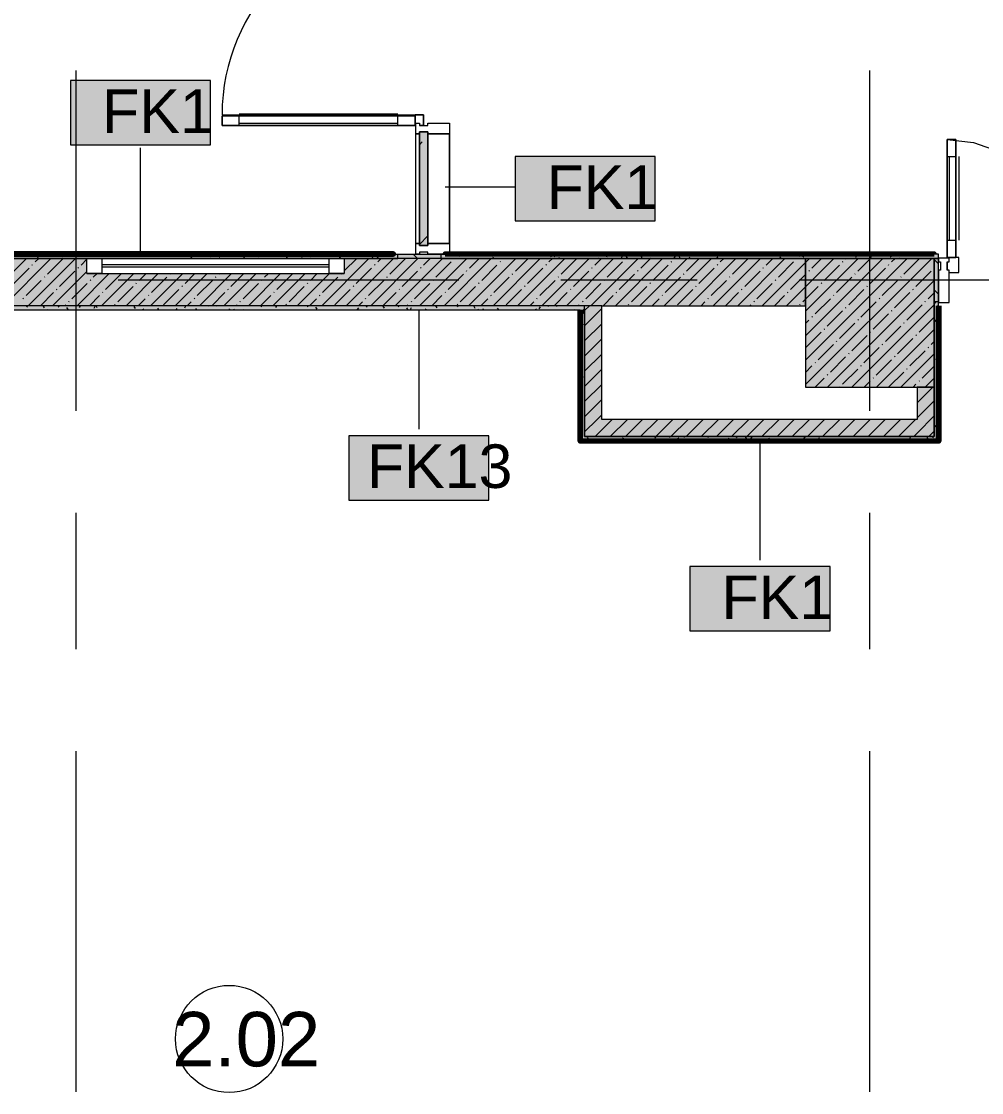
# Model space of a CAD drawing. Header units: millimetres. Extents: x -3817 to 677485, y -22715 to 103890.
# Drawn here: x 345548 to 350024, y 5930 to 10924 of the extents above; entities that cross this region are included whole.
import ezdxf

# ---------------------------------------------------------------- set-up
doc = ezdxf.new("R2010")
doc.units = ezdxf.units.MM
doc.layers.add('PDF _Геометрия', color=7, linetype='Continuous', true_color=0x1d1d1d)
doc.layers.add('PDF _Сплошная заливка', color=7, linetype='Continuous', true_color=0xffffff)
doc.layers.add('PDF _Текст', color=7, linetype='Continuous')
doc.styles.add('PDF GOST-Common', font='arial.ttf')

msp = doc.modelspace()

# ---------------------------------------------------------------- hatches: boundary and pattern name
at = {"layer": 'PDF _Сплошная заливка', "transparency": 33554559}
h = msp.add_hatch(color=256, dxfattribs=at)
h.paths.add_polyline_path([(347052.9, 9819), (347302.9, 9819), (347302.9, 9839), (342508.2, 9839), (342508.2, 9819), (346262.4, 9819)], flags=0)
h.paths.add_polyline_path([(340863.2, 9819), (340863.2, 9839), (333072.9, 9839), (333072.9, 9819), (340052.9, 9819)], flags=0)
h.paths.add_polyline_path([(331427.9, 9819), (331427.9, 9839), (330602.9, 9839), (330602.9, 9827), (330657.9, 9827), (330657.9, 9819), (331022.9, 9819)], flags=0)
h.paths.add_polyline_path([(328562.9, 9819), (329097.9, 9819), (329097.9, 9827), (329152.9, 9827), (329152.9, 9839), (328562.9, 9839)], flags=0)
h = msp.add_hatch(color=256, dxfattribs=at)
h.paths.add_polyline_path([(358202.9, 9819), (358222.9, 9819), (358222.9, 9839), (354752.9, 9839), (354752.9, 9827), (354782.9, 9827), (354782.9, 9819), (357102.6, 9819)], flags=0)
h.paths.add_polyline_path([(347604.4, 9819), (349822.9, 9819), (349822.9, 9839), (347502.9, 9839), (347502.9, 9819)], flags=0)
h.paths.add_polyline_path([(351452.9, 9819), (353622.9, 9819), (353622.9, 9827), (353652.9, 9827), (353652.9, 9839), (351452.9, 9839)], flags=0)
for points in [[(344552.9, 9599), (349202.9, 9599), (349202.9, 9819), (347052.9, 9819), (347052.9, 9749), (345852.9, 9749), (345852.9, 9819), (344552.9, 9819)], [(348152.9, 9579), (348172.9, 9579), (348172.9, 9599), (344572.9, 9599), (344572.9, 9579), (348151.9, 9579)], [(348946.4, 8989), (349722.9, 8989), (349722.9, 9069), (348172.9, 9069), (348172.9, 8989)], [(348946.4, 8969), (349802.9, 8969), (349802.9, 8989), (348152.9, 8989), (348152.9, 8969)]]:
    msp.add_hatch(color=256, dxfattribs=at).paths.add_polyline_path(points)
h = msp.add_hatch(color=256, dxfattribs=at)
h.paths.add_polyline_path([(352322.9, 9619), (352852.9, 9619), (352852.9, 9819), (351452.9, 9819), (351452.9, 9619), (352122.9, 9619)], flags=0)
h.paths.add_polyline_path([(349822.9, 9619), (349822.9, 9819), (349802.9, 9819), (349802.9, 9619)], flags=0)

# ---------------------------------------------------------------- linework, layer by layer
at = {"layer": 'PDF _Геометрия', "color": 253, "lineweight": 9, "true_color": 0xaaaaaa}
for points in [[(347422.9, 12204.5), (347422.9, 12154.5), (347382.9, 12154.5), (346617.9, 12154.5), (346632.6, 12005.2), (346676.1, 11861.7), (346746.8, 11729.4), (346842, 11613.5), (346957.9, 11518.4), (347090.1, 11447.7), (347233.6, 11404.2), (347382.9, 11389.5, 0.414212), (346482.9, 10489.5), (347382.9, 10489.5), (347382.9, 10439.5), (347385.9, 10439.5)], [(349862.9, 9824), (349862.9, 10374), (349985.3, 10360.2), (350101.5, 10319.5), (350205.8, 10254), (350292.9, 10166.9), (350358.4, 10062.6), (350399.1, 9946.4), (350412.9, 9824, -0.414213), (351412.9, 10824), (351412.9, 9824)]]:
    msp.add_lwpolyline(points, format="xyb", dxfattribs=at)
for points in [[(345802.9, 9108.7), (345802.9, 10696.2)], [(349502.9, 9108.7), (349502.9, 10696.2)], [(346562.9, 10493.5), (347302.9, 10493.5)], [(347422.9, 10439.5), (347422.9, 10489.5), (347382.9, 10489.5)], [(346562.9, 10439.5), (346562.9, 10484.5)], [(346562.9, 10449.5), (347302.9, 10449.5)], [(347302.9, 10439.5), (347302.9, 10484.5)], [(349862.9, 10294), (349902.9, 10294)], [(349872.9, 10294), (349872.9, 9904)], [(349916.9, 10294), (349916.9, 9904)], [(349862.9, 9904), (349902.9, 9904)], [(347052.9, 9819), (345852.9, 9819)], [(346982.9, 9789), (345922.9, 9789)], [(349872.9, 9754), (349917.9, 9754), (349917.9, 9824), (349862.9, 9824), (349862.9, 9821)], [(349862.9, 9804), (349862.9, 9764)], [(345852.9, 9749), (347052.9, 9749)], [(346982.9, 9779), (345922.9, 9779)], [(345999.1, 9719), (347586.6, 9719)], [(348062.9, 9719), (348697.9, 9719)], [(349174.1, 9719), (350761.6, 9719)], [(345802.9, 7997.4), (345802.9, 8632.4)], [(349502.9, 7997.4), (349502.9, 8632.4)], [(345802.9, 5933.7), (345802.9, 7521.2)], [(349502.9, 5933.7), (349502.9, 7521.2)]]:
    msp.add_lwpolyline(points, dxfattribs=at)
at = {"layer": 'PDF _Геометрия', "color": 7, "lineweight": 9}
for points in [[(346430, 10649.4), (345776.8, 10649.4), (345776.8, 10349.4), (346430, 10349.4)], [(347402.9, 10399.5), (347402.9, 9889), (347385.9, 9889), (347385.9, 10399.5)], [(347542.9, 10399.5), (347542.9, 9889), (347442.9, 9889), (347442.9, 10399.5)], [(348502.2, 10294.8), (347849, 10294.8), (347849, 9994.8), (348502.2, 9994.8)], [(349802.9, 9819), (349202.9, 9819), (349202.9, 9219), (349802.9, 9219)], [(349822.9, 9819), (349802.9, 9819)], [(347726.6, 8992.6), (347073.5, 8992.6), (347073.5, 8692.6), (347726.6, 8692.6)], [(349317.3, 8382.6), (348664.2, 8382.6), (348664.2, 8082.6), (349317.3, 8082.6)]]:
    msp.add_lwpolyline(points, close=True, dxfattribs=at)
at = {"layer": 'PDF _Геометрия', "color": 253, "lineweight": 9, "true_color": 0xaaaaaa}
for points in [[(347382.9, 10489.5), (347422.9, 10489.5), (347422.9, 10439.5), (347422.9, 10489.5), (347382.9, 10489.5), (347382.9, 10439.5), (347385.9, 10439.5), (347382.9, 10439.5)], [(347382.9, 10484.5), (347382.9, 10439.5), (346482.9, 10439.5), (346482.9, 10484.5), (347382.9, 10484.5), (346482.9, 10484.5), (346482.9, 10439.5), (347382.9, 10439.5)], [(349902.9, 9824), (349862.9, 9824), (349862.9, 10374), (349902.9, 10374), (349902.9, 9824), (349902.9, 10374), (349862.9, 10374), (349862.9, 9824)]]:
    msp.add_lwpolyline(points, close=True, dxfattribs=at)
at = {"layer": 'PDF _Геометрия', "color": 253, "lineweight": 13, "true_color": 0xaaaaaa}
msp.add_lwpolyline([(347385.9, 10439.5), (347382.9, 10439.5), (347382.9, 10489.5), (347422.9, 10489.5), (347422.9, 10439.5), (347402.9, 10439.5)], dxfattribs=at)
at = {"layer": 'PDF _Геометрия', "color": 7, "lineweight": 20}
for points in [[(347442.9, 10409.5), (347402.9, 10409.5), (347402.9, 10399.5), (347385.9, 10399.5), (347385.9, 10449.5), (347402.9, 10449.5), (347402.9, 10439.5), (347442.9, 10439.5), (347442.9, 10449.5), (347542.9, 10449.5), (347542.9, 10399.5), (347442.9, 10399.5)], [(347442.9, 10409.5), (347442.9, 9879), (347402.9, 9879), (347402.9, 10409.5)], [(347442.9, 9849), (347402.9, 9849), (347402.9, 9839), (347385.9, 9839), (347385.9, 9889), (347402.9, 9889), (347402.9, 9879), (347442.9, 9879), (347442.9, 9889), (347542.9, 9889), (347542.9, 9839), (347442.9, 9839)], [(349862.9, 9764), (349862.9, 9804), (349872.9, 9804), (349872.9, 9821), (349822.9, 9821), (349822.9, 9804), (349832.9, 9804), (349832.9, 9764), (349822.9, 9764), (349822.9, 9614), (349872.9, 9614), (349872.9, 9764)]]:
    msp.add_lwpolyline(points, close=True, dxfattribs=at)
at = {"layer": 'PDF _Геометрия', "color": 7, "lineweight": 9}
for points in [[(347385.9, 9889), (347385.9, 10399.5)], [(347542.9, 9889), (347542.9, 10399.5)], [(347402.9, 10349.6), (347416.1, 10362.9)], [(346103.4, 9839.5), (346103.4, 10335.5)], [(347523.4, 10152.9), (347849, 10152.9)], [(347402.9, 9883.9), (347442.9, 9923.9)], [(347502.9, 9839), (347502.9, 9819), (347302.9, 9819), (344552.9, 9819), (347302.9, 9819), (347302.9, 9839)], [(349802.9, 9839), (347523.9, 9839)], [(348252.9, 9599), (348172.9, 9599), (344572.9, 9599), (344552.9, 9599)], [(348172.9, 9579), (348172.9, 9069), (348172.9, 9579), (348172.9, 9599), (344572.9, 9599)], [(349802.9, 9619), (349822.9, 9619)], [(344572.9, 9579), (348151.9, 9579)], [(347400.1, 9578.5), (347400.1, 9022.7)], [(348990.7, 8968.5), (348990.7, 8412.7)]]:
    msp.add_lwpolyline(points, dxfattribs=at)
at = {"layer": 'PDF _Геометрия', "color": 231, "lineweight": 70, "true_color": 0xff80c0}
msp.add_lwpolyline([(342508.2, 9839), (347282.9, 9839), (347282.9, 9840), (342508.2, 9840)], close=True, dxfattribs=at)
at = {"layer": 'PDF _Геометрия', "color": 9, "lineweight": 9, "true_color": 0xc0c0c0}
for points in [[(344572.9, 8989), (344572.9, 8969), (343372.9, 8969), (343352.9, 8969), (343352.9, 9599), (342508.2, 9599), (342508.2, 9619), (342508.2, 9819), (342508.2, 9839), (347302.9, 9839), (347502.9, 9839), (347523.9, 9839)], [(349822.9, 9599), (349822.9, 9619), (349822.9, 9819), (349822.9, 9839), (349802.9, 9839)], [(349822.9, 9598), (349822.9, 8969), (349802.9, 8969), (348152.9, 8969), (348152.9, 8989), (348152.9, 9579)]]:
    msp.add_lwpolyline(points, dxfattribs=at)
at = {"layer": 'PDF _Геометрия', "color": 253, "lineweight": 9, "true_color": 0x9b9b9b}
for points in [[(345573.4, 9839), (345572.3, 9837.1)], [(345643.8, 9839), (345640.4, 9833)], [(345890.2, 9839), (345886.1, 9831.9)], [(346323.7, 9833.3), (346320.4, 9839)], [(346391.8, 9837.4), (346390.8, 9839)], [(346488.5, 9839), (346487.2, 9836.8)], [(346569.5, 9834.4), (346566.8, 9839)], [(346734.9, 9839), (346733, 9835.7)], [(346747.2, 9831.4), (346742.8, 9839)], [(346805.3, 9839), (346801, 9831.6)], [(347227.6, 9839), (347224.4, 9833.5)], [(347552.4, 9838.8), (347552.3, 9839)], [(347650, 9839), (347647.9, 9835.4)], [(347907.8, 9832.8), (347904.2, 9839)], [(347975.8, 9836.9), (347974.6, 9839)], [(348072.3, 9839), (348071.3, 9837.3)], [(348153.5, 9833.9), (348150.6, 9839)], [(348331.2, 9830.9), (348326.6, 9839)], [(348881.6, 9838.6), (348876.5, 9829.9)], [(349136.5, 9838.3), (349136.1, 9839)], [(349491.9, 9832.3), (349488, 9839)], [(349559.9, 9836.4), (349558.4, 9839)], [(349726.5, 9839), (349723.4, 9833.7)], [(349737.6, 9833.4), (349734.4, 9839)], [(345628.1, 9819), (345623.1, 9827.6)], [(345733.7, 9819), (345732.8, 9820.5)], [(345739.8, 9822.4), (345737.9, 9819)], [(345959.2, 9836.5), (345954.1, 9827.8)], [(346010, 9828.1), (346004.9, 9836.8)], [(346341, 9827.3), (346336.2, 9819)], [(346382.6, 9838.4), (346377.6, 9829.7)], [(346433.4, 9826.2), (346428.4, 9835)], [(346472.8, 9819), (346470, 9823.8)], [(346586.7, 9826.2), (346582.5, 9819)], [(346654.7, 9822.1), (346652.9, 9819)], [(346788.8, 9820.3), (346783.8, 9829)], [(346856.8, 9824.3), (346851.8, 9833.1)], [(346895.1, 9819), (346893.4, 9821.9)], [(346900.5, 9821), (346899.3, 9819)], [(347034.5, 9821.4), (347029.5, 9830.1)], [(347187.8, 9831.1), (347182.8, 9822.4)], [(347211.9, 9819), (347207.2, 9827.1)], [(347594, 9827.6), (347589, 9836.3)], [(347747.3, 9824.8), (347744, 9819)], [(347815.4, 9820.7), (347814.4, 9819)], [(348017.5, 9825.7), (348012.4, 9834.4)], [(348034.7, 9834.9), (348029.7, 9826.1)], [(348056.5, 9819), (348054.1, 9823.3)], [(348238.8, 9822.6), (348236.7, 9819)], [(348280.4, 9833.8), (348275.4, 9825)], [(348348.5, 9829.7), (348343.4, 9821)], [(348372.9, 9819.8), (348367.8, 9828.5)], [(348440.9, 9823.8), (348435.9, 9832.5)], [(348478.9, 9819), (348477.5, 9821.4)], [(348594.2, 9828.6), (348589.2, 9819.9)], [(348618.6, 9820.8), (348613.6, 9829.6)], [(348662.2, 9824.5), (348659.1, 9819)], [(348795.6, 9819), (348791.3, 9826.6)], [(348901.2, 9819), (348901, 9819.5)], [(349085.7, 9826.4), (349081.4, 9819)], [(349127.3, 9837.5), (349122.3, 9828.8)], [(349178.1, 9827.1), (349173.1, 9835.8)], [(349195.3, 9833.5), (349190.3, 9824.8)], [(349441.1, 9832.4), (349436.1, 9823.7)], [(349509.1, 9828.3), (349504.1, 9819.6)], [(349601.5, 9825.2), (349596.5, 9833.9)], [(349640.3, 9819), (349638.2, 9822.8)], [(345575.7, 9599), (345571.2, 9591.3)], [(345655.6, 9588.4), (345650.6, 9597.1)], [(345723.7, 9592.5), (345719.9, 9599)], [(345765.3, 9581.3), (345760.3, 9590)], [(345822, 9599), (345817, 9590.3)], [(345890, 9594.9), (345885, 9586.2)], [(345901.4, 9589.5), (345896.3, 9598.2)], [(346079.1, 9586.5), (346074, 9595.2)], [(346313.5, 9596.8), (346308.4, 9588.1)], [(346420.3, 9599), (346418.1, 9595.1)], [(346460.9, 9595.7), (346459, 9599)], [(346666.7, 9599), (346663.8, 9594)], [(346736.9, 9598.7), (346731.9, 9590)], [(346884.3, 9593.8), (346881.3, 9599)], [(346926, 9582.7), (346920.9, 9591.4)], [(347118.7, 9589.4), (347113.7, 9580.7)], [(347159.4, 9599), (347155.3, 9591.9)], [(347239.7, 9587.9), (347234.7, 9596.6)], [(347265, 9599), (347265, 9598.9)], [(347307.8, 9592), (347303.7, 9599)], [(347349.4, 9580.8), (347344.4, 9589.5)], [(347485.5, 9589), (347480.4, 9597.7)], [(347511.4, 9599), (347510.7, 9597.8)], [(347581.8, 9599), (347578.7, 9593.8)], [(347663.2, 9586), (347658.1, 9594.7)], [(347965.6, 9593.2), (347960.5, 9584.5)], [(348004.1, 9599), (348002.2, 9595.6)], [(348045, 9595.2), (348042.8, 9599)], [(349810.6, 9619), (349805.6, 9610.3)], [(349817.6, 9600), (349822.9, 9600)], [(345670.7, 9580.7), (345669.7, 9579)], [(346118.6, 9579), (346115.7, 9584)], [(346188.7, 9579.4), (346183.7, 9588.1)], [(346271.8, 9585.6), (346268, 9579)], [(346365, 9579), (346361.4, 9585.1)], [(346517.6, 9584.5), (346514.4, 9579)], [(346540.9, 9579), (346539.1, 9582.1)], [(346585.6, 9580.4), (346584.8, 9579)], [(346831.3, 9579.3), (346831.1, 9579)], [(347364.4, 9588.3), (347359.4, 9579.6)], [(347432.5, 9584.2), (347429.5, 9579)], [(347678.2, 9583.1), (347675.8, 9579)], [(347702.4, 9579), (347699.8, 9583.5)], [(347746.2, 9579.1), (347746.2, 9579)], [(347772.8, 9579), (347767.8, 9587.6)], [(347948.7, 9579), (347945.5, 9584.6)], [(348124.7, 9579), (348123.2, 9581.6)], [(348169.7, 9580.9), (348168.6, 9579), (348164.6, 9572.2)], [(348169.9, 9561.8), (348164.8, 9570.5)], [(348171.7, 9539), (348172.9, 9539)], [(349821.8, 9577.4), (349816.8, 9568.7)], [(349822, 9565.3), (349817, 9574.1)], [(349817.6, 9539), (349822.9, 9539)], [(348165.6, 9512.9), (348160.6, 9504.2)], [(349810.8, 9523.7), (349805.8, 9532.4)], [(348172.9, 9464.6), (348171.7, 9462.6)], [(349817.6, 9447.6), (349822.9, 9447.6)], [(349803.8, 9414), (349802.9, 9415.5)], [(349822.9, 9396.4), (349819.7, 9391)], [(348155.7, 9342.4), (348152.9, 9347.3)], [(348171.7, 9356.1), (348172.9, 9356.1)], [(349807.8, 9346), (349802.9, 9354.6)], [(348171.7, 9295.2), (348172.9, 9295.2)], [(348164.5, 9267.2), (348159.5, 9258.5)], [(349817.6, 9264.7), (349822.9, 9264.7)], [(349822.9, 9259), (349822.1, 9260.3)], [(348163.9, 9206.4), (348158.9, 9215.1)], [(348172.9, 9220.8), (348170.6, 9216.8)], [(348171.7, 9203.7), (348172.9, 9203.7)], [(349817.6, 9203.7), (349822.9, 9203.7)], [(349822.9, 9152.6), (349818.7, 9145.2)], [(349817.6, 9112.3), (349822.9, 9112.3)], [(349813, 9032.2), (349808, 9040.9)], [(348171.7, 9020.8), (348172.9, 9020.8)], [(348202.2, 8990.4), (348212.2, 8990.4)], [(348293.6, 8990.4), (348303.7, 8990.4)], [(348385.1, 8990.4), (348395.1, 8990.4)], [(348567.9, 8990.4), (348578, 8990.4)], [(348659.4, 8990.4), (348669.4, 8990.4)], [(348720.3, 8990.4), (348730.4, 8990.4)], [(348872.7, 8990.4), (348882.8, 8990.4)], [(348964.2, 8990.4), (348974.2, 8990.4)], [(349055.6, 8990.4), (349065.7, 8990.4)], [(349238.5, 8990.4), (349248.6, 8990.4)], [(349329.9, 8990.4), (349340, 8990.4)], [(349390.9, 8990.4), (349401, 8990.4)], [(349543.3, 8990.4), (349553.3, 8990.4)], [(349634.7, 8990.4), (349644.8, 8990.4)], [(349726.2, 8990.4), (349736.2, 8990.4)], [(348191.4, 8975.9), (348186.4, 8984.6)], [(348352.3, 8982.8), (348347.2, 8974.1)], [(348420.3, 8978.7), (348415.3, 8970)], [(348505.1, 8981), (348500.6, 8989)], [(348573.2, 8985.1), (348570.9, 8989)], [(348614.8, 8974), (348609.8, 8982.7)], [(348637.4, 8989), (348634.6, 8984.2)], [(348652.9, 8969), (348651.4, 8971.5)], [(348750.9, 8982.1), (348746.9, 8989)], [(348802.1, 8969.5), (348801.8, 8969)], [(348843.7, 8980.6), (348838.7, 8971.9)], [(348883.8, 8989), (348880.3, 8983.1)], [(348928.6, 8979.1), (348923.6, 8987.9)], [(348953.4, 8987.7), (348948.4, 8979)], [(348969.6, 8969), (348965.2, 8976.7)], [(349038.3, 8972.1), (349033.2, 8980.8)], [(349075.2, 8969), (349074.9, 8969.6)], [(349199.1, 8986.6), (349194.1, 8977.9)], [(349216, 8969.1), (349210.9, 8977.8)], [(349267.2, 8982.5), (349262.1, 8973.8)], [(349310.4, 8988.4), (349310, 8989)], [(349392, 8969), (349388.6, 8974.8)], [(349482.1, 8989), (349481.5, 8987.9)], [(349649, 8973.2), (349646.5, 8969)], [(349690.6, 8984.4), (349685.6, 8975.7)], [(349728.5, 8989), (349727.2, 8986.8)], [(349733.8, 8986.5), (349732.4, 8989)], [(349775.5, 8975.4), (349770.4, 8984.1)], [(349798.9, 8989), (349795.2, 8982.8)]]:
    msp.add_lwpolyline(points, dxfattribs=at)
at = {"layer": 'PDF _Геометрия', "lineweight": 9}
for points in [[(347394.3, 9819), (347374.3, 9839)], [(345351.4, 9599), (345571.4, 9819)], [(345465.4, 9599), (345685.4, 9819)], [(345579.5, 9599), (345799.5, 9819)], [(345597.8, 9788.4), (345600.2, 9790.8)], [(345612.1, 9802.7), (345628.4, 9819)], [(345669.1, 9745.6), (345740.4, 9816.9)], [(345825.9, 9788.4), (345852.9, 9815.4)], [(346948.1, 9599), (347168.1, 9819)], [(347052.9, 9760.9), (347111, 9819)], [(347062.1, 9599), (347282.1, 9819)], [(347176.2, 9599), (347396.2, 9819)], [(347194.5, 9788.4), (347196.9, 9790.8)], [(347208.7, 9802.7), (347225.1, 9819)], [(347265.8, 9745.6), (347337, 9816.9)], [(347290.2, 9599), (347510.2, 9819)], [(347404.3, 9599), (347624.3, 9819)], [(347422.6, 9788.4), (347453.2, 9819)], [(347479.6, 9731.4), (347550.9, 9802.7)], [(347518.3, 9599), (347738.3, 9819)], [(347565.1, 9816.9), (347567.2, 9819)], [(347632.4, 9599), (347852.4, 9819)], [(347636.4, 9774.1), (347681.3, 9819)], [(347746.4, 9599), (347966.4, 9819)], [(347779, 9802.7), (347781.4, 9805)], [(347793.2, 9816.9), (347795.3, 9819)], [(347850.3, 9759.9), (347909.4, 9819)], [(347860.5, 9599), (348080.5, 9819)], [(347974.5, 9599), (348194.5, 9819)], [(347992.8, 9788.4), (347995.2, 9790.8)], [(348007.1, 9802.7), (348023.4, 9819)], [(348064.1, 9745.6), (348135.4, 9816.9)], [(348088.6, 9599), (348308.6, 9819)], [(348202.6, 9599), (348422.6, 9819)], [(348220.9, 9788.4), (348251.5, 9819)], [(348278, 9731.4), (348349.2, 9802.7)], [(348316.7, 9599), (348536.7, 9819)], [(348363.5, 9816.9), (348365.6, 9819)], [(348430.7, 9599), (348650.7, 9819)], [(348434.8, 9774.1), (348479.6, 9819)], [(348544.8, 9599), (348764.8, 9819)], [(348577.3, 9802.7), (348579.7, 9805)], [(348591.6, 9816.9), (348593.7, 9819)], [(348648.6, 9759.9), (348707.7, 9819)], [(348658.8, 9599), (348878.8, 9819)], [(348772.9, 9599), (348992.9, 9819)], [(348791.2, 9788.4), (348793.5, 9790.8)], [(348805.4, 9802.7), (348821.8, 9819)], [(348862.5, 9745.6), (348933.7, 9816.9)], [(348886.9, 9599), (349106.9, 9819)], [(349000.9, 9599), (349202.9, 9800.9), (349220.9, 9819)], [(349019.3, 9788.4), (349049.9, 9819)], [(349076.3, 9731.4), (349147.6, 9802.7)], [(349115, 9599), (349202.9, 9686.9), (349335, 9819)], [(349161.8, 9816.9), (349163.9, 9819)], [(349202.9, 9572.8), (349449, 9819)], [(349202.9, 9458.8), (349563.1, 9819)], [(349202.9, 9344.7), (349677.1, 9819)], [(349202.9, 9230.7), (349791.2, 9819)], [(349233.1, 9774.1), (349278, 9819)], [(349375.7, 9802.7), (349378, 9805)], [(349389.9, 9816.9), (349392, 9819)], [(349447, 9759.9), (349506.1, 9819)], [(349589.5, 9788.4), (349591.9, 9790.8)], [(349603.8, 9802.7), (349620.1, 9819)], [(349660.8, 9745.6), (349732.1, 9816.9)], [(349822.9, 9794.6), (349802.9, 9814.6)], [(345512.3, 9702.9), (345583.5, 9774.1)], [(345693.5, 9599), (345852.9, 9758.4)], [(345726.1, 9688.6), (345797.4, 9759.9)], [(345807.6, 9599), (345957.6, 9749)], [(345811.6, 9774.1), (345814, 9776.5)], [(345882.9, 9731.4), (345900.5, 9749)], [(345921.6, 9599), (346071.6, 9749)], [(345939.9, 9674.4), (346011.2, 9745.6)], [(346035.7, 9599), (346185.7, 9749)], [(346096.8, 9717.1), (346128.6, 9749)], [(346149.7, 9599), (346299.7, 9749)], [(346239.3, 9745.6), (346241.7, 9748)], [(346263.8, 9599), (346413.8, 9749)], [(346310.6, 9702.9), (346356.7, 9749)], [(346377.8, 9599), (346527.8, 9749)], [(346467.4, 9745.6), (346470.8, 9749)], [(346491.9, 9599), (346641.9, 9749)], [(346524.4, 9688.6), (346584.8, 9749)], [(346605.9, 9599), (346755.9, 9749)], [(346681.3, 9731.4), (346698.9, 9749)], [(346720, 9599), (346870, 9749)], [(346738.3, 9674.4), (346809.6, 9745.6)], [(346834, 9599), (346984, 9749)], [(346895.1, 9717.1), (346927, 9749)], [(347037.7, 9745.6), (347040, 9748)], [(347108.9, 9702.9), (347180.2, 9774.1)], [(347322.8, 9688.6), (347394.1, 9759.9)], [(347408.3, 9774.1), (347410.7, 9776.5)], [(347536.6, 9674.4), (347607.9, 9745.6)], [(347622.2, 9759.9), (347624.5, 9762.3)], [(347693.5, 9717.1), (347764.7, 9788.4)], [(347836, 9745.6), (347838.4, 9748)], [(347907.3, 9702.9), (347978.6, 9774.1)], [(348121.1, 9688.6), (348192.4, 9759.9)], [(348206.7, 9774.1), (348209, 9776.5)], [(348335, 9674.4), (348406.3, 9745.6)], [(348420.5, 9759.9), (348422.9, 9762.3)], [(348491.8, 9717.1), (348563.1, 9788.4)], [(348634.4, 9745.6), (348636.7, 9748)], [(348705.6, 9702.9), (348776.9, 9774.1)], [(348919.5, 9688.6), (348990.8, 9759.9)], [(349005, 9774.1), (349007.4, 9776.5)], [(349133.3, 9674.4), (349202.9, 9743.9), (349204.6, 9745.6)], [(349218.9, 9759.9), (349221.2, 9762.3)], [(349290.1, 9717.1), (349361.4, 9788.4)], [(349432.7, 9745.6), (349435.1, 9748)], [(349504, 9702.9), (349575.3, 9774.1)], [(349717.8, 9688.6), (349789.1, 9759.9)], [(345569.3, 9645.8), (345640.6, 9717.1)], [(345654.8, 9731.4), (345657.2, 9733.7)], [(345783.1, 9631.6), (345854.4, 9702.9)], [(345868.7, 9717.1), (345871, 9719.5)], [(346082.5, 9702.9), (346084.9, 9705.2)], [(346153.8, 9660.1), (346225.1, 9731.4)], [(346296.3, 9688.6), (346298.7, 9691)], [(346367.6, 9645.8), (346438.9, 9717.1)], [(346453.2, 9731.4), (346455.5, 9733.7)], [(346581.5, 9631.6), (346652.8, 9702.9)], [(346667, 9717.1), (346669.4, 9719.5)], [(346880.9, 9702.9), (346883.2, 9705.2)], [(346952.1, 9660.1), (347023.4, 9731.4)], [(347094.7, 9688.6), (347097.1, 9691)], [(347166, 9645.8), (347237.3, 9717.1)], [(347251.5, 9731.4), (347253.9, 9733.7)], [(347379.8, 9631.6), (347451.1, 9702.9)], [(347465.4, 9717.1), (347467.7, 9719.5)], [(347679.2, 9702.9), (347681.6, 9705.2)], [(347750.5, 9660.1), (347821.8, 9731.4)], [(347893, 9688.6), (347895.4, 9691)], [(347964.3, 9645.8), (348035.6, 9717.1)], [(348049.9, 9731.4), (348052.2, 9733.7)], [(348178.2, 9631.6), (348249.4, 9702.9)], [(348263.7, 9717.1), (348266.1, 9719.5)], [(348477.5, 9702.9), (348479.9, 9705.2)], [(348548.8, 9660.1), (348620.1, 9731.4)], [(348691.4, 9688.6), (348693.8, 9691)], [(348762.7, 9645.8), (348833.9, 9717.1)], [(348848.2, 9731.4), (348850.6, 9733.7)], [(348976.5, 9631.6), (349047.8, 9702.9)], [(349062, 9717.1), (349064.4, 9719.5)], [(349275.9, 9702.9), (349278.3, 9705.2)], [(349305.2, 9219), (349802.9, 9716.7)], [(349347.2, 9660.1), (349418.4, 9731.4)], [(349489.7, 9688.6), (349492.1, 9691)], [(349561, 9645.8), (349632.3, 9717.1)], [(349646.5, 9731.4), (349648.9, 9733.7)], [(345636.5, 9599), (345697.6, 9660.1)], [(345711.8, 9674.4), (345714.2, 9676.7)], [(345864.6, 9599), (345911.4, 9645.8)], [(345925.7, 9660.1), (345928.1, 9662.5)], [(345997, 9617.3), (346068.2, 9688.6)], [(346139.5, 9645.8), (346141.9, 9648.2)], [(346210.8, 9603.1), (346282.1, 9674.4)], [(346434.8, 9599), (346495.9, 9660.1)], [(346510.2, 9674.4), (346512.6, 9676.7)], [(346662.9, 9599), (346709.8, 9645.8)], [(346724, 9660.1), (346726.4, 9662.5)], [(346795.3, 9617.3), (346866.6, 9688.6)], [(346937.9, 9645.8), (346940.2, 9648.2)], [(347009.2, 9603.1), (347080.4, 9674.4)], [(347233.2, 9599), (347294.3, 9660.1)], [(347308.5, 9674.4), (347310.9, 9676.7)], [(347461.3, 9599), (347508.1, 9645.8)], [(347522.4, 9660.1), (347524.7, 9662.5)], [(347593.7, 9617.3), (347664.9, 9688.6)], [(347736.2, 9645.8), (347738.6, 9648.2)], [(347807.5, 9603.1), (347878.8, 9674.4)], [(348031.5, 9599), (348092.6, 9660.1)], [(348106.9, 9674.4), (348109.3, 9676.7)], [(348259.6, 9599), (348306.5, 9645.8)], [(348320.7, 9660.1), (348323.1, 9662.5)], [(348392, 9617.3), (348463.3, 9688.6)], [(348534.6, 9645.8), (348536.9, 9648.2)], [(348605.8, 9603.1), (348677.1, 9674.4)], [(348829.9, 9599), (348891, 9660.1)], [(348905.2, 9674.4), (348907.6, 9676.7)], [(349058, 9599), (349104.8, 9645.8)], [(349119.1, 9660.1), (349121.4, 9662.5)], [(349190.3, 9617.3), (349202.9, 9629.9), (349261.6, 9688.6)], [(349332.9, 9645.8), (349335.3, 9648.2)], [(349404.2, 9603.1), (349475.5, 9674.4)], [(349618, 9588.8), (349689.3, 9660.1)], [(349703.6, 9674.4), (349705.9, 9676.7)], [(349774.9, 9631.6), (349802.9, 9659.6)], [(349822.9, 9653.2), (349802.9, 9673.2)], [(345555, 9631.6), (345557.4, 9634)], [(345750.5, 9599), (345754.6, 9603.1)], [(345768.9, 9617.3), (345771.2, 9619.7)], [(345982.7, 9603.1), (345985.1, 9605.4)], [(346092.7, 9599), (346125.3, 9631.6)], [(346320.8, 9599), (346339.1, 9617.3)], [(346353.4, 9631.6), (346355.7, 9634)], [(346548.9, 9599), (346553, 9603.1)], [(346567.2, 9617.3), (346569.6, 9619.7)], [(346781.1, 9603.1), (346783.4, 9605.4)], [(346891, 9599), (346923.6, 9631.6)], [(347119.1, 9599), (347137.5, 9617.3)], [(347151.7, 9631.6), (347154.1, 9634)], [(347347.2, 9599), (347351.3, 9603.1)], [(347365.6, 9617.3), (347367.9, 9619.7)], [(347579.4, 9603.1), (347581.8, 9605.4)], [(347689.4, 9599), (347722, 9631.6)], [(347917.5, 9599), (347935.8, 9617.3)], [(347950.1, 9631.6), (347952.4, 9634)], [(348145.6, 9599), (348149.6, 9603.1)], [(348163.9, 9617.3), (348166.3, 9619.7)], [(348172.9, 9576.1), (348195.8, 9599)], [(348377.7, 9603.1), (348380.1, 9605.4)], [(348487.7, 9599), (348520.3, 9631.6)], [(348715.8, 9599), (348734.2, 9617.3)], [(348748.4, 9631.6), (348750.8, 9634)], [(348943.9, 9599), (348948, 9603.1)], [(348962.2, 9617.3), (348964.6, 9619.7)], [(349176.1, 9603.1), (349178.5, 9605.4)], [(349247.4, 9560.3), (349318.7, 9631.6)], [(349389.9, 9588.8), (349392.3, 9591.2)], [(349419.3, 9219), (349802.9, 9602.6)], [(349461.2, 9546), (349532.5, 9617.3)], [(349546.8, 9631.6), (349549.1, 9634)], [(349675.1, 9531.8), (349746.3, 9603.1)], [(349760.6, 9617.3), (349763, 9619.7)], [(348172.9, 9505.4), (348252.9, 9585.4)], [(349233.1, 9546), (349235.5, 9548.4)], [(349304.4, 9503.3), (349375.7, 9574.6)], [(349518.2, 9489), (349589.5, 9560.3)], [(349603.8, 9574.6), (349606.1, 9576.9)], [(349732.1, 9474.8), (349802.9, 9545.6)], [(348172.9, 9434.7), (348252.9, 9514.7)], [(349202.9, 9515.8), (349218.9, 9531.8)], [(349290.1, 9489), (349292.5, 9491.4)], [(349361.4, 9446.3), (349432.7, 9517.5)], [(349447, 9531.8), (349449.3, 9534.2)], [(349575.3, 9432), (349646.5, 9503.3)], [(349660.8, 9517.5), (349663.2, 9519.9)], [(348172.9, 9364), (348252.9, 9444)], [(349204.6, 9403.5), (349275.9, 9474.8)], [(349418.4, 9389.2), (349489.7, 9460.5)], [(349504, 9474.8), (349506.4, 9477.1)], [(349533.3, 9219), (349802.9, 9488.6)], [(349632.3, 9375), (349703.6, 9446.3)], [(349717.8, 9460.5), (349720.2, 9462.9)], [(349261.6, 9346.5), (349332.9, 9417.7)], [(349347.2, 9432), (349349.5, 9434.4)], [(349475.5, 9332.2), (349546.8, 9403.5)], [(349561, 9417.7), (349563.4, 9420.1)], [(349689.3, 9317.9), (349760.6, 9389.2)], [(349774.9, 9403.5), (349777.2, 9405.9)], [(349789.1, 9417.7), (349802.9, 9431.5)], [(348172.9, 9293.3), (348252.9, 9373.3)], [(349318.7, 9289.4), (349389.9, 9360.7)], [(349404.2, 9375), (349406.6, 9377.3)], [(349532.5, 9275.2), (349603.8, 9346.5)], [(349618, 9360.7), (349620.4, 9363.1)], [(349647.4, 9219), (349802.9, 9374.5)], [(348172.9, 9222.6), (348252.9, 9302.6)], [(349202.9, 9287.7), (349233.1, 9317.9)], [(349247.4, 9332.2), (349249.7, 9334.6)], [(349375.7, 9232.4), (349447, 9303.7)], [(349461.2, 9317.9), (349463.6, 9320.3)], [(349590.4, 9219), (349660.8, 9289.4)], [(349675.1, 9303.7), (349677.4, 9306.1)], [(349746.3, 9260.9), (349802.9, 9317.5)], [(349248.2, 9219), (349290.1, 9260.9)], [(349304.4, 9275.2), (349306.8, 9277.6)], [(349476.3, 9219), (349504, 9246.7)], [(349518.2, 9260.9), (349520.6, 9263.3)], [(349732.1, 9246.7), (349734.5, 9249)], [(349761.4, 9219), (349802.9, 9260.5)], [(348172.9, 9151.8), (348252.9, 9231.8)], [(349362.3, 9219), (349363.8, 9220.5)], [(349704.4, 9219), (349717.8, 9232.4)], [(349722.9, 9216.9), (349725, 9219)], [(349722.9, 9146.2), (349795.7, 9219)], [(348172.9, 9081.1), (348252.9, 9161.1)], [(349722.9, 9075.5), (349802.9, 9155.5)], [(348172.9, 9010.4), (348231.5, 9069), (348252.9, 9090.4)], [(348222.2, 8989), (348302.2, 9069)], [(348292.9, 8989), (348372.9, 9069)], [(348363.6, 8989), (348443.6, 9069)], [(348434.3, 8989), (348514.3, 9069)], [(348505, 8989), (348585, 9069)], [(348575.7, 8989), (348655.7, 9069)], [(348646.4, 8989), (348726.4, 9069)], [(348717.2, 8989), (348797.2, 9069)], [(348787.9, 8989), (348867.9, 9069)], [(348858.6, 8989), (348938.6, 9069)], [(348929.3, 8989), (349009.3, 9069)], [(349000, 8989), (349080, 9069)], [(349070.7, 8989), (349150.7, 9069)], [(349141.4, 8989), (349221.4, 9069)], [(349212.1, 8989), (349292.1, 9069)], [(349282.8, 8989), (349362.8, 9069)], [(349353.6, 8989), (349433.6, 9069)], [(349424.3, 8989), (349504.3, 9069)], [(349495, 8989), (349575, 9069)], [(349565.7, 8989), (349645.7, 9069)], [(349636.4, 8989), (349716.4, 9069)], [(349707.1, 8989), (349722.9, 9004.8), (349802.9, 9084.8)], [(349777.8, 8989), (349802.9, 9014.1)]]:
    msp.add_lwpolyline(points, dxfattribs=at)
at = {"layer": 'PDF _Геометрия', "color": 231, "lineweight": 70, "true_color": 0xff80c0}
for points in [[(347523.9, 9839), (347523.9, 9840), (349802.9, 9840), (349802.9, 9839)], [(349823.9, 9598), (349823.9, 8968), (349822.9, 8968), (348151.9, 8968), (348151.9, 8969), (348151.9, 9578)], [(348152.9, 9579), (348152.9, 8969), (349822.9, 8969), (349822.9, 9598)]]:
    msp.add_lwpolyline(points, dxfattribs=at)
at = {"layer": 'PDF _Геометрия', "color": 231, "lineweight": 9, "true_color": 0xff80c0}
for points in [[(349802.9, 9839), (347523.9, 9839)], [(349822.9, 9598), (349823.9, 9598)], [(348152.9, 9579), (348151.9, 9579)]]:
    msp.add_lwpolyline(points, dxfattribs=at)
at = {"layer": 'PDF _Геометрия', "color": 253, "lineweight": 13, "true_color": 0xaaaaaa}
for points in [[(345922.9, 9819), (345922.9, 9749), (345852.9, 9749), (345852.9, 9819)], [(347052.9, 9819), (347052.9, 9749), (346982.9, 9749), (346982.9, 9819)]]:
    msp.add_lwpolyline(points, close=True, dxfattribs=at)
at = {"layer": 'PDF _Геометрия', "color": 9, "lineweight": 9, "true_color": 0xc0c0c0}
msp.add_lwpolyline([(349802.9, 8989), (348172.9, 8989), (348172.9, 9069), (348172.9, 8989), (349722.9, 8989), (349802.9, 8989), (349802.9, 9219), (349722.9, 9219), (349722.9, 9069), (348252.9, 9069), (348252.9, 9599), (349202.9, 9599), (349202.9, 9819), (347502.9, 9819), (349802.9, 9819), (349802.9, 9619)], close=True, dxfattribs=at)
at = {"layer": 'PDF _Геометрия', "color": 7, "lineweight": 9}
msp.add_circle((346516.3, 6180.1), 250, dxfattribs=at)
msp.add_circle((346516.3, 6180.1), 250, dxfattribs=at)
at = {"layer": 'PDF _Сплошная заливка', "lineweight": 9, "transparency": 33554559}
for points in [[(346430, 10649.4), (345776.8, 10649.4), (346430, 10349.4), (345776.8, 10349.4)], [(348502.2, 10294.8), (347849, 10294.8), (348502.2, 9994.8), (347849, 9994.8)], [(347726.6, 8992.6), (347073.5, 8992.6), (347726.6, 8692.6), (347073.5, 8692.6)], [(349317.3, 8382.6), (348664.2, 8382.6), (349317.3, 8082.6), (348664.2, 8082.6)]]:
    msp.add_solid(points, dxfattribs=at)
at = {"layer": 'PDF _Сплошная заливка', "lineweight": 35, "transparency": 33554559}
for points in [[(347402.9, 9879), (347442.9, 9879), (347402.9, 10409.5), (347442.9, 10409.5)], [(347302.9, 9819), (347502.9, 9819), (347302.9, 9839), (347502.9, 9839)], [(349202.9, 9219), (349802.9, 9219), (349202.9, 9819), (349802.9, 9819)], [(348252.9, 9069), (348252.9, 9599), (348172.9, 9069), (348172.9, 9599)], [(349822.9, 8969), (349822.9, 9619), (349802.9, 8969), (349802.9, 9619)], [(348172.9, 8989), (348172.9, 9579), (348152.9, 8989), (348152.9, 9579)], [(349802.9, 8989), (349802.9, 9219), (349722.9, 8989), (349722.9, 9219)]]:
    msp.add_solid(points, dxfattribs=at)

# ---------------------------------------------------------------- texts
at = {"layer": 'PDF _Текст', "char_height": 203.2, "attachment_point": 4, "style": 'PDF GOST-Common'}
for s, insert in [('FK1', (345923.9, 10506)), ('FK1', (347996.1, 10151.4)), ('FK13', (347158.1, 8849.2)), ('FK1', (348811.3, 8239.2))]:
    msp.add_mtext(s, dxfattribs=dict(at, insert=insert))
at = {"layer": 'PDF _Текст', "color": 250, "true_color": 0x3c3c3c, "insert": (346250.5, 6177.3), "char_height": 254, "attachment_point": 4, "style": 'PDF GOST-Common'}
msp.add_mtext('2.02', dxfattribs=at)

doc.saveas('drawing.dxf')
